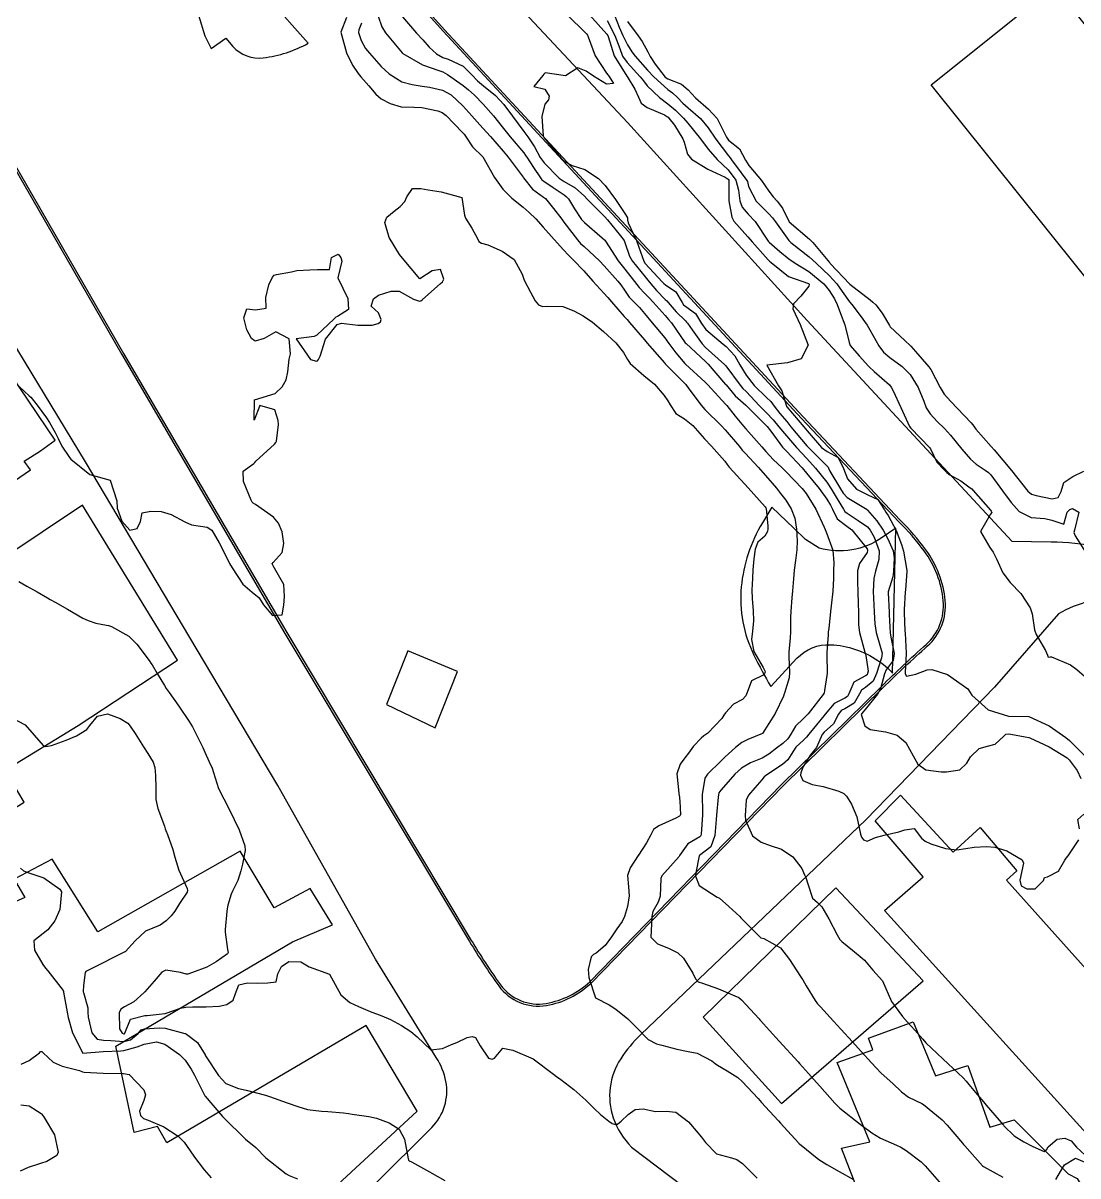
# Model space of a CAD drawing. Header units: metres. Extents: x 307586 to 320046, y 7427249 to 7434250.
# Drawn here: x 316941.9 to 317045, y 7432289 to 7432401.6 of the extents above; entities that cross this region are included whole.
import ezdxf

# ---------------------------------------------------------------- set-up
doc = ezdxf.new("R2010")
doc.units = ezdxf.units.M
doc.header["$MEASUREMENT"] = 0
for name, color, linetype in [('Area Verde e Lazer', 45, 'Continuous'), ('Curvas de Nivel 1m', 11, 'Continuous'), ('Curvas de Nivel 5m', 15, 'Continuous'), ('Edificações', 30, 'Continuous'), ('Vias Primárias', 230, 'Continuous'), ('Vias Secundárias', 230, 'Continuous')]:
    doc.layers.add(name, color=color, linetype=linetype)

msp = doc.modelspace()

# ---------------------------------------------------------------- linework, layer by layer
at = {"layer": 'Area Verde e Lazer'}
msp.add_lwpolyline([(316938.32, 7432392.66), (316951.75, 7432369.38), (316967.7, 7432342.11), (316985.73, 7432312.05, 0.021379), (316988.58, 7432307.72, 0.285832), (316993.03, 7432305.9, 0.148285), (316997.29, 7432308.02), (317016.04, 7432327.29), (317025.79, 7432336.86, -0.01182), (317030.16, 7432340.96, 0.237746), (317031.83, 7432345.21, 0.137255), (317029.96, 7432350.08, 0.038182), (317027.48, 7432352.94), (317017.99, 7432363.03), (316982.97, 7432400.83), (316965.43, 7432420.36), (316943.04, 7432444.55), (316935.41, 7432453.62, 0.19367)], format="xyb", dxfattribs=at)
msp.add_lwpolyline([(316938.32, 7432392.66), (316951.75, 7432369.38), (316967.7, 7432342.11), (316985.73, 7432312.05, 0.021379), (316988.58, 7432307.72, 0.285832), (316993.03, 7432305.9, 0.148285), (316997.29, 7432308.02), (317016.04, 7432327.29), (317025.79, 7432336.86, -0.01182), (317030.16, 7432340.96, 0.237746), (317031.83, 7432345.21, 0.137255), (317029.96, 7432350.08, 0.038182), (317027.48, 7432352.94), (317017.99, 7432363.03), (316982.97, 7432400.83), (316965.43, 7432420.36), (316943.04, 7432444.55), (316935.41, 7432453.62, 0.19367)], format="xyb", dxfattribs=at)
msp.add_lwpolyline([(317021.34, 7432317.19), (317008.38, 7432304.57), (317016.02, 7432296.11), (317029.85, 7432308.1)], close=True, dxfattribs=at)
msp.add_lwpolyline([(317021.34, 7432317.19), (317008.38, 7432304.57), (317016.02, 7432296.11), (317029.85, 7432308.1)], close=True, dxfattribs=at)
at = {"layer": 'Curvas de Nivel 1m', "flags": 128}
for points, elevation in [([(316973.55, 7432402.19), (316972.98, 7432400.74), (316973.55, 7432398.73), (316974.14, 7432397.53), (316974.67, 7432396.72), (316974.93, 7432396.4), (316975.71, 7432395.5), (316976.39, 7432394.7), (316976.91, 7432394.24), (316977.8, 7432393.78), (316978.89, 7432393.46), (316980.13, 7432393.42), (316980.89, 7432393.39), (316982.45, 7432393.06), (316982.89, 7432392.91), (316983.27, 7432392.62), (316984.87, 7432390.95), (316985.03, 7432390.77), (316985.15, 7432390.6), (316985.83, 7432389.56), (316986.84, 7432388.57), (316987.98, 7432386.56), (316988.8, 7432385.43), (316989.7, 7432384.54), (316990.78, 7432383.65), (316991.38, 7432383.12), (316992.02, 7432382.51), (316992.76, 7432381.7), (316993.82, 7432380.49), (316994.73, 7432379.5), (316995.23, 7432378.97), (316995.72, 7432378.47), (316996.71, 7432377.43), (316997.59, 7432376.44), (316998.68, 7432375.27), (316999.08, 7432374.83), (316999.43, 7432374.42), (317000.66, 7432372.99), (317000.94, 7432372.69), (317001.18, 7432372.4), (317002.63, 7432370.69), (317002.89, 7432370.38), (317004.6, 7432368.45), (317004.65, 7432368.4), (317004.68, 7432368.36), (317006.57, 7432366.43), (317006.67, 7432366.33), (317006.98, 7432365.92), (317008.18, 7432364.31), (317008.55, 7432363.89), (317010.16, 7432362.29), (317010.53, 7432361.91), (317011.92, 7432360.27), (317012.18, 7432359.94), (317012.5, 7432359.6), (317013.75, 7432358.25), (317014.47, 7432357.44), (317015.53, 7432356.22), (317015.94, 7432355.71), (317016.44, 7432355.03), (317016.97, 7432354.2), (317017.33, 7432353.3), (317017.5, 7432352.2), (317017.56, 7432351.04), (317017.53, 7432350.2), (317017.41, 7432349.16), (317017.28, 7432348.2), (317017.19, 7432347.36), (317017.09, 7432346.2), (317017.04, 7432345.49), (317016.95, 7432344.2), (317016.92, 7432343.59), (317016.92, 7432342.2), (317016.89, 7432341.59), (317016.75, 7432340.21), (317016.73, 7432339.73), (317016.8, 7432338.2), (317016.76, 7432337.68), (317016.32, 7432336.21), (317016.29, 7432336.13), (317016.21, 7432335.91), (317015.42, 7432334.22), (317014.17, 7432332.24), (317012.73, 7432331.68), (317012.16, 7432331.39), (317011.52, 7432330.9), (317010.86, 7432330.27), (317010.49, 7432329.93), (317010.14, 7432329.6), (317008.79, 7432328.3), (317008.54, 7432327.88), (317008.29, 7432326.31), (317008.32, 7432324.55), (317008.32, 7432324.31), (317008.17, 7432322.43), (317008.16, 7432322.31), (317008.13, 7432322.23), (317008.05, 7432322.17), (317006.88, 7432321.48), (317006.06, 7432320.33), (317006.05, 7432320.3), (317006.02, 7432320.26), (317004.33, 7432318.36), (317004.24, 7432318.11), (317004.16, 7432316.36), (317003.97, 7432315.79), (317003.45, 7432314.88), (317003.35, 7432314.37), (317003.31, 7432312.99), (317003.27, 7432312.37), (317003.92, 7432311.73), (317004.98, 7432311.28), (317005.91, 7432310.84), (317006.45, 7432310.32), (317007.36, 7432308.85), (317007.63, 7432308.31), (317007.88, 7432308.01), (317008.32, 7432307.86), (317009.87, 7432307.31), (317011.47, 7432306.65), (317011.86, 7432306.47), (317012.12, 7432306.26), (317013.83, 7432304.39), (317013.91, 7432304.31), (317013.97, 7432304.24), (317014.85, 7432303.25), (317015.81, 7432302.21), (317017.64, 7432300.19), (317017.78, 7432300.03), (317018.65, 7432299.05), (317019.46, 7432298.16), (317019.76, 7432297.83), (317021.25, 7432296.14), (317021.73, 7432295.68), (317023.71, 7432294.12), (317024.85, 7432293.25), (317025.7, 7432292.73), (317027.25, 7432292.07), (317027.69, 7432291.86), (317028.22, 7432291.52), (317029.67, 7432290.43), (317030.07, 7432290.04), (317031.64, 7432288.22)], 752), ([(316979, 7432402.25), (316980.39, 7432400.66), (316980.98, 7432400.01), (316981.62, 7432399.29), (316982.33, 7432398.63), (316982.96, 7432398.28), (316983.47, 7432398.1), (316984.95, 7432397.43), (316985.79, 7432396.59), (316986.34, 7432395.99), (316986.92, 7432395.51), (316988.1, 7432394.56), (316988.9, 7432393.69), (316989.76, 7432392.54), (316990.87, 7432391.03), (316991.25, 7432390.52), (316991.89, 7432389.55), (316992.46, 7432388.51), (316992.83, 7432387.97), (316994.3, 7432386.49), (316994.81, 7432386.15), (316995.88, 7432385.54), (316996.8, 7432384.74), (316997.06, 7432384.45), (316998.78, 7432382.72), (316999.03, 7432382.43), (317000.29, 7432380.87), (317000.65, 7432380.41), (317000.74, 7432380.22), (317001.18, 7432378.86), (317001.43, 7432378.4), (317002.7, 7432376.84), (317003.1, 7432376.38), (317003.83, 7432375.51), (317004.68, 7432374.65), (317004.82, 7432374.51), (317004.95, 7432374.36), (317005.74, 7432373.42), (317006.66, 7432372.55), (317006.76, 7432372.44), (317006.85, 7432372.33), (317007.29, 7432371.68), (317008.29, 7432370.31), (317008.62, 7432369.96), (317010.47, 7432368.29), (317010.6, 7432368.15), (317011.99, 7432366.27), (317012.26, 7432365.95), (317012.57, 7432365.64), (317013.89, 7432364.25), (317014.55, 7432363.57), (317015.2, 7432362.89), (317015.78, 7432362.22), (317016.52, 7432361.32), (317017.49, 7432360.2), (317018.49, 7432359.11), (317019.34, 7432358.18), (317020.46, 7432356.79), (317020.87, 7432356.16), (317021.45, 7432355.16), (317022.08, 7432354.15), (317022.22, 7432353.94), (317022.43, 7432353.76), (317023.5, 7432353.05), (317024.42, 7432352.43), (317024.57, 7432352.28), (317024.68, 7432352.12), (317025.07, 7432351.44), (317025.56, 7432350.1), (317025.52, 7432349.25), (317025.2, 7432348.11), (317025.06, 7432347.4), (317024.99, 7432346.11), (317025.04, 7432344.83), (317025.09, 7432344.11), (317025.16, 7432342.96), (317025.29, 7432342.11), (317025.7, 7432340.67), (317025.86, 7432340.1), (317025.81, 7432339.65), (317025.32, 7432338.1), (317024.98, 7432337.36), (317024.22, 7432336.74), (317023.85, 7432336.49), (317023.66, 7432336.13), (317023.12, 7432335.22), (317022.2, 7432334.68), (317021.84, 7432334.5), (317021.6, 7432334.15), (317021.12, 7432333.21), (317020.18, 7432332.4), (317020, 7432332.16), (317019.44, 7432330.88), (317018.86, 7432330.18), (317018.13, 7432329.03), (317017.92, 7432328.4), (317017.88, 7432328.19), (317018.12, 7432327.66), (317019.01, 7432327.28), (317020.11, 7432327.08), (317021.63, 7432326.61), (317022.1, 7432326.39), (317022.37, 7432326.14), (317022.85, 7432325.36), (317023.38, 7432324.13), (317023.75, 7432322.43), (317023.84, 7432322.12), (317024.05, 7432321.86), (317024.41, 7432321.75), (317025.21, 7432322.1), (317026.06, 7432322.33), (317027.49, 7432322.65), (317028.06, 7432322.84), (317028.99, 7432322.99), (317029.71, 7432322.05), (317030.05, 7432321.75), (317030.6, 7432321.48), (317032.04, 7432321.01), (317033.14, 7432320.91), (317034.04, 7432321.03), (317034.85, 7432321.17), (317036.04, 7432321.22), (317036.85, 7432321.16), (317038.04, 7432320.79), (317039.54, 7432319.93), (317039.67, 7432319.58), (317039.31, 7432317.93), (317039.44, 7432317.37), (317039.99, 7432317.08), (317040.8, 7432317.1), (317041.61, 7432317.9), (317041.72, 7432318.19), (317042.01, 7432318.25), (317043.08, 7432318.82), (317043.69, 7432319.88), (317043.82, 7432320.08), (317044.03, 7432320.3), (317045.07, 7432321.86)], 749), ([(316995.03, 7432402.49), (316996.98, 7432400.58), (316997.08, 7432400.45), (316997.15, 7432400.28), (316997.83, 7432398.44), (316998.94, 7432396.74), (316999.18, 7432396.43), (316999.61, 7432395.74), (316998.93, 7432395.67), (316997.68, 7432396.44), (316996.94, 7432396.93), (316996.15, 7432397.25), (316994.93, 7432396.48), (316992.94, 7432396.77), (316992.81, 7432396.63), (316992.72, 7432396.5), (316991.85, 7432395.44), (316992.92, 7432395.17), (316993.35, 7432394.5), (316993.26, 7432394.15), (316992.9, 7432393.71), (316992.61, 7432392.5), (316992.74, 7432390.62), (316992.81, 7432390.5), (316992.83, 7432390.47), (316992.86, 7432390.42), (316994.46, 7432388.48), (316994.84, 7432388.13), (316995.59, 7432387.71), (316996.83, 7432387.32), (316998.15, 7432386.44), (316998.81, 7432385.77), (316999.81, 7432384.42), (317000.78, 7432382.95), (317000.97, 7432382.6), (317000.97, 7432382.41), (317001.05, 7432382.12), (317001.85, 7432380.39), (317002.1, 7432379.75), (317002.59, 7432378.38), (317002.72, 7432378.17), (317004.37, 7432376.36), (317004.52, 7432376.19), (317004.69, 7432376.06), (317005.71, 7432375.38), (317006.32, 7432374.34), (317006.46, 7432374.12), (317006.67, 7432373.96), (317007.63, 7432373.28), (317008.22, 7432372.31), (317008.64, 7432371.71), (317010.33, 7432370.29), (317010.62, 7432370.06), (317011.46, 7432369.13), (317011.95, 7432368.27), (317012.59, 7432367.25), (317013.37, 7432366.25), (317014.56, 7432365.07), (317015, 7432364.68), (317015.31, 7432364.23), (317015.85, 7432363.52), (317016.54, 7432362.71), (317016.95, 7432362.21), (317018.51, 7432360.36), (317018.66, 7432360.19), (317020.48, 7432358.35), (317020.57, 7432358.26), (317020.62, 7432358.17), (317020.75, 7432357.89), (317021.8, 7432356.15), (317022.05, 7432355.74), (317022.44, 7432355.3), (317024.38, 7432354.12), (317024.43, 7432354.08), (317025.35, 7432353.03), (317025.95, 7432352.1), (317026.4, 7432351.27), (317026.92, 7432350.08), (317027.04, 7432349.42), (317026.98, 7432348.08), (317026.89, 7432347.55), (317026.44, 7432346.09), (317026.43, 7432345.99), (317026.55, 7432344.09), (317026.56, 7432343.84), (317026.65, 7432342.09), (317026.72, 7432341.65), (317027.03, 7432340.08), (317026.94, 7432339.4), (317026.25, 7432338.46), (317026.1, 7432338.09), (317025.71, 7432336.61), (317025.41, 7432336.1), (317024.2, 7432334.61), (317023.97, 7432334.35), (317023.82, 7432334.12), (317024.18, 7432333.01), (317024.7, 7432332.64), (317026.18, 7432332.42), (317027.31, 7432332.08), (317028.16, 7432331.37), (317028.9, 7432330.06), (317029.35, 7432329.27), (317030.13, 7432328.7), (317031.63, 7432328.52), (317032.13, 7432328.51), (317033.43, 7432328.71), (317034.14, 7432329.37), (317034.5, 7432329.99), (317035.34, 7432330.8), (317036.16, 7432331.03), (317036.89, 7432331.23), (317037.72, 7432331.95), (317037.95, 7432332.18), (317038.18, 7432332.23), (317038.43, 7432332.2), (317039.82, 7432331.93), (317040.17, 7432331.85), (317040.27, 7432331.82), (317042.16, 7432330.96), (317043.92, 7432329.88), (317044.14, 7432329.68), (317044.91, 7432328.64), (317045.26, 7432327.86)], 748), ([(316997.26, 7432402.45), (316998.98, 7432400.54), (316999.05, 7432400.43), (316999.09, 7432400.32), (316999.67, 7432398.42), (317000.93, 7432396.44), (317000.96, 7432396.41), (317001.7, 7432395.18), (317002.07, 7432394.39), (317002.32, 7432393.81), (317002.9, 7432393.4), (317004.59, 7432392.66), (317004.89, 7432392.48), (317004.96, 7432392.43), (317005.03, 7432392.36), (317005.57, 7432391.66), (317006.38, 7432390.34), (317006.52, 7432389.99), (317006.85, 7432388.83), (317007.25, 7432388.33), (317008.83, 7432387.38), (317010.53, 7432386.58), (317010.81, 7432386.39), (317010.87, 7432386.29), (317010.87, 7432384.36), (317010.87, 7432384.29), (317011.16, 7432382.67), (317011.36, 7432382.28), (317012.75, 7432380.75), (317013.17, 7432380.26), (317014.73, 7432378.51), (317014.86, 7432378.37), (317015.01, 7432378.24), (317016.7, 7432376.89), (317018.67, 7432376.21), (317018.69, 7432376.2), (317018.74, 7432376.15), (317018.69, 7432375.95), (317017.92, 7432374.96), (317017.19, 7432374.2), (317017.15, 7432373.72), (317017.84, 7432372.2), (317018.62, 7432370.19), (317017.96, 7432368.85), (317016.61, 7432368.45), (317014.6, 7432368.24), (317015.73, 7432366.22), (317016.07, 7432365.72), (317016.51, 7432364.21), (317016.53, 7432364.18), (317016.55, 7432364.15), (317018.2, 7432362.19), (317018.53, 7432361.8), (317019.93, 7432360.18), (317020.5, 7432359.78), (317021.56, 7432359.22), (317022.08, 7432358.15), (317022.47, 7432357.13), (317023.34, 7432356.13), (317024.45, 7432355.57), (317025.44, 7432355.1), (317026.1, 7432354.09), (317026.22, 7432353.88), (317026.43, 7432353.56), (317027.23, 7432352.08), (317027.76, 7432350.71), (317027.93, 7432350.07), (317028.26, 7432348.18), (317028.26, 7432348.07), (317028.13, 7432346.28), (317028.11, 7432346.07), (317028.02, 7432344.37), (317028.02, 7432344.07), (317028.09, 7432342.27), (317028.1, 7432342.07), (317028.22, 7432340.11), (317028.22, 7432340.07), (317028.11, 7432338.21), (317028.11, 7432338.07), (317028.24, 7432337.85), (317029.16, 7432338.06), (317030.25, 7432338.46), (317030.71, 7432338.5), (317032.24, 7432338.02), (317034.23, 7432336.62), (317034.47, 7432336.25), (317034.63, 7432335.99), (317036.2, 7432334.56), (317038.19, 7432333.95), (317040.19, 7432333.92), (317042.18, 7432333), (317043.8, 7432331.88), (317044.17, 7432331.56), (317045.87, 7432329.85)], 747), ([(316974.99, 7432401.64), (316974.74, 7432400.96), (316974.72, 7432400.72), (316974.98, 7432399.94), (316975.41, 7432399.16), (316975.77, 7432398.71), (316976.94, 7432397.4), (316977.69, 7432396.68), (316978.93, 7432395.9), (316979.95, 7432395.63), (316980.92, 7432395.48), (316981.64, 7432395.36), (316982.92, 7432395.09), (316983.75, 7432394.61), (316984.9, 7432393.55), (316985.78, 7432392.59), (316986.3, 7432392), (316986.87, 7432391.37), (316987.59, 7432390.56), (316988.85, 7432389.11), (316989.32, 7432388.55), (316990.81, 7432386.57), (316990.84, 7432386.53), (316991.7, 7432385.41), (316992.79, 7432384.63), (316992.96, 7432384.5), (316993.75, 7432383.53), (316994.56, 7432382.48), (316994.77, 7432382.2), (316996.11, 7432380.46), (316996.4, 7432380.12), (316996.74, 7432379.8), (316998.24, 7432378.43), (316998.72, 7432377.94), (317000.05, 7432376.42), (317000.35, 7432376.07), (317000.68, 7432375.56), (317001.14, 7432374.87), (317001.59, 7432374.4), (317002.15, 7432373.87), (317002.66, 7432373.26), (317003.4, 7432372.37), (317004.63, 7432370.89), (317005.02, 7432370.35), (317005.69, 7432369.42), (317006.6, 7432368.38), (317006.65, 7432368.33), (317008.58, 7432366.56), (317008.82, 7432366.31), (317010.55, 7432364.43), (317010.62, 7432364.36), (317010.68, 7432364.29), (317011.5, 7432363.24), (317012.3, 7432362.26), (317012.53, 7432362.01), (317014.12, 7432360.24), (317014.5, 7432359.81), (317015.26, 7432358.99), (317016.06, 7432358.22), (317016.48, 7432357.82), (317018.04, 7432356.19), (317018.45, 7432355.69), (317019.37, 7432354.18), (317020.2, 7432352.39), (317020.28, 7432352.17), (317020.41, 7432351.85), (317021.04, 7432350.16), (317021.14, 7432348.93), (317021.12, 7432348.16), (317021.12, 7432347.39), (317021.05, 7432346.16), (317020.89, 7432344.73), (317020.82, 7432344.16), (317020.65, 7432342.52), (317020.6, 7432342.17), (317020.57, 7432341.88), (317020.47, 7432340.16), (317020.47, 7432339.95), (317020.49, 7432338.16), (317020.47, 7432337.93), (317020.22, 7432336.44), (317020.18, 7432336.2), (317020.17, 7432336.16), (317020.1, 7432336.05), (317018.63, 7432334.18), (317018.19, 7432333.73), (317017.41, 7432332.96), (317016.95, 7432332.2), (317016.64, 7432331.73), (317016.16, 7432331.28), (317015.55, 7432330.82), (317014.78, 7432330.23), (317014.14, 7432329.86), (317012.99, 7432329.39), (317012.13, 7432328.87), (317011.8, 7432328.59), (317011.48, 7432328.27), (317010.83, 7432327.55), (317010.1, 7432326.72), (317009.92, 7432326.46), (317009.87, 7432326.28), (317009.85, 7432326.05), (317009.68, 7432324.29), (317009.65, 7432323.86), (317009.51, 7432322.29), (317009.14, 7432321.19), (317008.02, 7432320.35), (317008, 7432320.33), (317007.99, 7432320.31), (317007.66, 7432318.66), (317007.64, 7432318.31), (317007.99, 7432317.41), (317009.75, 7432316.28), (317009.91, 7432316.22), (317009.97, 7432316.18), (317010.87, 7432315.36), (317011.95, 7432314.37), (317012.06, 7432314.26), (317013.93, 7432312.36), (317014.01, 7432312.31), (317014.29, 7432312.23), (317015.92, 7432311.32), (317016.82, 7432310.2), (317017.89, 7432308.52), (317018.02, 7432308.32), (317018.11, 7432308.19), (317018.45, 7432307.61), (317019.32, 7432306.17), (317019.55, 7432305.87), (317019.85, 7432305.55), (317021.12, 7432304.15), (317021.83, 7432303.37), (317022.96, 7432302.13), (317023.8, 7432301.2), (317024.82, 7432300.1), (317025.28, 7432299.6), (317025.77, 7432299.1), (317026.9, 7432298.08), (317027.75, 7432297.26), (317028.42, 7432296.73), (317029.74, 7432296.12), (317029.89, 7432296.04), (317031.72, 7432294.53), (317032.21, 7432294.01), (317033.7, 7432292.26), (317033.81, 7432292.12), (317033.92, 7432292), (317035.66, 7432290.05), (317035.77, 7432289.97), (317037.65, 7432288.93)], 751), ([(316999, 7432401.87), (316999.76, 7432400.42), (317000.23, 7432399.15), (317000.51, 7432398.41), (317000.95, 7432397.77), (317002.22, 7432396.39), (317002.54, 7432395.99), (317002.92, 7432395.49), (317004.11, 7432394.37), (317004.91, 7432393.75), (317005.67, 7432393.12), (317006.46, 7432392.34), (317006.89, 7432391.85), (317008.13, 7432390.32), (317008.85, 7432389.33), (317009.75, 7432388.3), (317010.83, 7432387.31), (317011.57, 7432386.28), (317011.83, 7432385.3), (317011.96, 7432384.27), (317012.17, 7432383.66), (317012.78, 7432382.96), (317013.46, 7432382.25), (317014.74, 7432380.34), (317014.83, 7432380.24), (317015.85, 7432379.34), (317016.73, 7432378.62), (317017.37, 7432378.2), (317018.71, 7432377.36), (317020.15, 7432376.18), (317020.69, 7432375.53), (317021.21, 7432374.7), (317021.47, 7432374.16), (317021.78, 7432373.27), (317022.2, 7432372.15), (317022.63, 7432370.43), (317022.75, 7432370.14), (317023.61, 7432369.13), (317024.54, 7432368.12), (317024.6, 7432368.06), (317025.09, 7432367.62), (317026.58, 7432366.29), (317026.75, 7432366.09), (317026.93, 7432365.73), (317027.68, 7432364.08), (317028.53, 7432362.24), (317028.65, 7432362.07), (317030.5, 7432360.15), (317030.57, 7432360.05), (317031.21, 7432358.76), (317031.87, 7432358.03), (317032.19, 7432357.74), (317032.48, 7432357.53), (317033.55, 7432356.93), (317034.47, 7432356.25), (317034.61, 7432356.14), (317034.75, 7432356), (317036.43, 7432354.07), (317036.5, 7432353.97), (317036.56, 7432353.84), (317036.43, 7432353.66), (317035.46, 7432351.98), (317036.39, 7432350.41), (317036.71, 7432349.97), (317037.03, 7432349.31), (317037.65, 7432347.96), (317038.35, 7432347), (317039.39, 7432345.94), (317040.32, 7432344.53), (317040.51, 7432343.93), (317040.74, 7432342.37), (317040.9, 7432341.92), (317041.83, 7432340.35), (317042.02, 7432339.9), (317042.08, 7432339.72), (317042.26, 7432339.75), (317042.41, 7432339.75), (317044.25, 7432338.97), (317044.88, 7432338.5), (317045.62, 7432337.86)], 746), ([(317001, 7432401.78), (317002.02, 7432400.39), (317002.43, 7432399.84), (317002.97, 7432398.83), (317003.2, 7432398.38), (317003.7, 7432397.62), (317004.67, 7432396.36), (317004.93, 7432396.18), (317006.26, 7432395.68), (317006.92, 7432395.13), (317007.63, 7432394.32), (317008.9, 7432393.23), (317009.75, 7432392.3), (317010.67, 7432390.49), (317010.77, 7432390.29), (317010.86, 7432390.2), (317011.92, 7432389.34), (317012.51, 7432388.26), (317012.84, 7432387.74), (317014.06, 7432386.25), (317014.8, 7432385.21), (317015.21, 7432384.65), (317015.6, 7432384.23), (317016.13, 7432383.57), (317016.77, 7432382.21), (317018.75, 7432380.53), (317019.1, 7432380.19), (317020.72, 7432378.25), (317020.76, 7432378.21), (317020.79, 7432378.17), (317022.69, 7432376.14), (317024.68, 7432374.6), (317024.95, 7432374.39), (317025.24, 7432374.11), (317025.85, 7432373.29), (317026.57, 7432372.09), (317026.65, 7432371.98), (317028.08, 7432370.63), (317028.62, 7432370.12), (317028.67, 7432370.07), (317029.13, 7432369.55), (317030.43, 7432368.05), (317030.6, 7432367.8), (317031.54, 7432366.04), (317031.93, 7432365.4), (317032.56, 7432364.67), (317033.21, 7432364.01), (317034.54, 7432362.59), (317034.8, 7432362.26), (317035.02, 7432361.99), (317036.51, 7432360.29), (317036.8, 7432359.97), (317038.48, 7432357.95), (317040.1, 7432355.93), (317040.46, 7432355.63), (317040.89, 7432355.49), (317042.45, 7432355.16), (317043.04, 7432355.31), (317043.33, 7432355.89), (317043.6, 7432356.76), (317044.48, 7432357.34), (317045.55, 7432357.86)], 744), ([(316941.57, 7432366.13), (316942.55, 7432365.23), (316942.69, 7432365.1), (316943.32, 7432364.31), (316944.23, 7432363.08), (316944.52, 7432362.63), (316945.08, 7432361.64), (316945.36, 7432361.07), (316945.73, 7432360.3), (316946.48, 7432359.2), (316946.61, 7432359.05), (316948.46, 7432357.54), (316950.45, 7432357), (316951.1, 7432354.99), (316951.15, 7432354.26), (316951.6, 7432352.99), (316952.39, 7432352.11), (316953.09, 7432352.28), (316953.42, 7432352.97), (316953.57, 7432353.82), (316954.42, 7432353.97), (316955.45, 7432353.92), (316956.41, 7432353.64), (316957.74, 7432352.92), (316958.4, 7432352.65), (316959.94, 7432352.42), (316960.4, 7432352.1), (316961.1, 7432350.87), (316961.87, 7432349.36), (316962.12, 7432348.86), (316962.36, 7432348.44), (316963.42, 7432346.85), (316964.33, 7432346.07), (316965.01, 7432345.52), (316965.43, 7432344.82), (316966.3, 7432343.79), (316967.25, 7432343.85), (316967.43, 7432344.8), (316967.49, 7432345.63), (316967.41, 7432346.8), (316966.36, 7432348.64), (316966.29, 7432348.81), (316966.36, 7432348.96), (316967.26, 7432349.92), (316967.41, 7432350.8), (316967.25, 7432351.94), (316966.89, 7432352.81), (316966.41, 7432353.38), (316964.65, 7432354.62), (316964.43, 7432354.75), (316964.34, 7432354.84), (316964.23, 7432355.05), (316963.47, 7432356.85), (316963.43, 7432357.89), (316964.48, 7432358.62), (316964.59, 7432358.73), (316964.67, 7432358.84), (316966.5, 7432360.51), (316966.65, 7432360.67), (316966.7, 7432360.81), (316966.88, 7432362.44), (316966.87, 7432362.81), (316966.54, 7432363.87), (316965.07, 7432364.3), (316964.52, 7432362.84), (316964.55, 7432364.84), (316966.56, 7432365.47), (316967.26, 7432366.11), (316967.65, 7432366.8), (316967.8, 7432367.58), (316967.95, 7432368.8), (316968.07, 7432369.33), (316967.95, 7432370.8), (316966.63, 7432371.48), (316965.51, 7432370.83), (316964.62, 7432370.57), (316964.27, 7432370.84), (316963.79, 7432371.69), (316963.52, 7432372.85), (316963.79, 7432373.72), (316964.65, 7432373.63), (316965.68, 7432373.8), (316965.67, 7432374.83), (316965.94, 7432376.07), (316966.3, 7432376.82), (316966.48, 7432377.03), (316966.7, 7432377.07), (316968.15, 7432377.34), (316968.7, 7432377.46), (316969.95, 7432377.53), (316970.7, 7432377.56), (316971.89, 7432377.57), (316972.06, 7432378.75), (316972.73, 7432379.05), (316972.98, 7432378.74), (316973.07, 7432378.38), (316972.69, 7432376.74), (316973.66, 7432374.73), (316973.73, 7432373.66), (316972.65, 7432372.97), (316972.49, 7432372.9), (316972.33, 7432372.74), (316970.63, 7432371.16), (316970.37, 7432371.03), (316968.62, 7432370.79), (316970.01, 7432368.78), (316970.6, 7432368.61), (316970.72, 7432368.65), (316970.8, 7432368.77), (316970.96, 7432369.12), (316971.5, 7432370.76), (316972.64, 7432372.21), (316973.05, 7432372.32), (316974.64, 7432372.13), (316976.06, 7432372.12), (316976.64, 7432372.3), (316976.86, 7432372.46), (316976.94, 7432372.69), (316976.65, 7432373.34), (316975.96, 7432374), (316976.17, 7432374.7), (316976.68, 7432375.06), (316977.9, 7432375.46), (316978.68, 7432375.44), (316980.08, 7432374.66), (316980.67, 7432374.49), (316980.81, 7432374.51), (316980.96, 7432374.65), (316982.69, 7432376.18), (316982.93, 7432376.38), (316983.05, 7432376.62), (316982.71, 7432377.57), (316981.9, 7432377.44), (316980.69, 7432376.65), (316979.01, 7432378.67), (316978.73, 7432379.02), (316977.69, 7432380.68), (316977.27, 7432382.17), (316977.47, 7432382.68), (316978.18, 7432383.27), (316978.78, 7432383.73), (316979.25, 7432384.2), (316979.42, 7432384.66), (316979.97, 7432385.49), (316980.8, 7432385.49), (316981.5, 7432385.34), (316982.8, 7432385.14), (316984.79, 7432384.6), (316985.06, 7432382.89), (316985.17, 7432382.59), (316985.78, 7432381.61), (316986.34, 7432380.58), (316986.47, 7432380.31), (316986.74, 7432380.13), (316987.33, 7432379.97), (316988.73, 7432379.37), (316989.93, 7432378.54), (316990.7, 7432377.11), (316990.9, 7432376.53), (316991.51, 7432375.35), (316991.98, 7432374.51), (316992.28, 7432374.11), (316992.67, 7432373.97), (316993.18, 7432373.98), (316994.67, 7432373.96), (316995.73, 7432373.53), (316996.66, 7432373.05), (316997.56, 7432372.44), (316998.64, 7432371.5), (316999.86, 7432370.42), (317000.61, 7432369.47), (317000.98, 7432368.78), (317001.25, 7432368.4), (317002.59, 7432367.23), (317003.63, 7432366.37), (317004.56, 7432365.28), (317004.93, 7432364.73), (317005.15, 7432364.35), (317005.71, 7432363.51), (317006.54, 7432362.99), (317007.37, 7432362.32), (317008.51, 7432361.04), (317009.2, 7432360.3), (317010.49, 7432358.84), (317010.73, 7432358.53), (317010.93, 7432358.28), (317012.46, 7432356.6), (317012.76, 7432356.26), (317014.43, 7432354.4), (317014.51, 7432354.31), (317014.53, 7432354.24), (317014.68, 7432352.5), (317014.69, 7432352.24), (317014.66, 7432351.99), (317014.4, 7432351.52), (317013.7, 7432350.94), (317013.44, 7432350.25), (317013.31, 7432349.31), (317013.22, 7432348.25), (317013.18, 7432347.43), (317013.13, 7432346.25), (317013.15, 7432345.43), (317013.25, 7432344.25), (317013.28, 7432343.27), (317013.18, 7432342.25), (317013.11, 7432341.43), (317013.31, 7432340.25), (317014.25, 7432338.71), (317014.4, 7432338.39), (317014.42, 7432338.24), (317014.38, 7432338.1), (317014.24, 7432337.94), (317013.09, 7432337.4), (317012.67, 7432336.26), (317012.55, 7432335.92), (317012.21, 7432335.57), (317011.35, 7432335.12), (317010.56, 7432334.28), (317010.41, 7432334.05), (317010.19, 7432333.73), (317008.84, 7432332.3), (317008.45, 7432332.02), (317008.17, 7432331.79), (317007.44, 7432331.03), (317006.93, 7432330.32), (317006.58, 7432329.89), (317006.13, 7432329.27), (317005.82, 7432328.33), (317006, 7432326.42), (317006.01, 7432326.33), (317006.02, 7432326.26), (317006.09, 7432325.64), (317006.16, 7432324.33), (317006.14, 7432324.26), (317006.07, 7432324.19), (317005.72, 7432323.99), (317004.06, 7432323.25), (317003.53, 7432322.89), (317003.27, 7432322.37), (317002.84, 7432321.57), (317002.06, 7432320.38), (317002.04, 7432320.36), (317002.02, 7432320.33), (317001.26, 7432319.14), (317001, 7432318.39), (317001.09, 7432317.29), (317001.16, 7432316.39), (317000.98, 7432315.37), (317000.7, 7432314.39), (317000.45, 7432313.9), (316999.94, 7432313.18), (316999.42, 7432312.41), (316998.79, 7432311.55), (316997.91, 7432310.8), (316997.67, 7432310.67), (316997.43, 7432310.43), (316997.13, 7432309.2), (316997.2, 7432308.44), (316997.85, 7432306.43), (316999.2, 7432305.77), (316999.84, 7432305.34), (317001.01, 7432304.39), (317001.82, 7432303.57), (317002.99, 7432302.37), (317003.81, 7432301.95), (317004.33, 7432301.82), (317005.8, 7432301.43), (317006.92, 7432301.19), (317007.79, 7432301.04), (317009.22, 7432300.29), (317009.54, 7432300.04), (317009.78, 7432299.87), (317010.72, 7432299.32), (317011.77, 7432298.65), (317012.2, 7432298.26), (317013.74, 7432296.62), (317014.09, 7432296.23), (317014.87, 7432295.37), (317015.72, 7432294.44), (317015.93, 7432294.21), (317017.69, 7432292.27), (317017.73, 7432292.23), (317017.77, 7432292.19), (317019.67, 7432290.67), (317020.45, 7432290.15), (317021.66, 7432289.47), (317023.06, 7432288.71)], 753), ([(316941.54, 7432347.11), (316942.33, 7432346.66), (316943.32, 7432346.09), (316944.32, 7432345.51), (316944.59, 7432345.35), (316945.09, 7432345.07), (316946.3, 7432344.39), (316947.79, 7432343.53), (316948.29, 7432343.29), (316949.07, 7432343.02), (316950.1, 7432342.82), (316950.28, 7432342.79), (316950.57, 7432342.71), (316952.27, 7432341.75), (316953.05, 7432340.97), (316954.25, 7432339.4), (316954.43, 7432339.14), (316954.56, 7432338.96), (316955.05, 7432338.13), (316955.77, 7432336.94), (316955.94, 7432336.66), (316956.21, 7432336.26), (316957.15, 7432334.92), (316958.17, 7432333.42), (316958.49, 7432332.91), (316959.06, 7432331.81), (316959.49, 7432330.89), (316959.69, 7432330.44), (316960.13, 7432329.48), (316960.41, 7432328.88), (316960.55, 7432328.44), (316961.04, 7432326.87), (316962.07, 7432324.86), (316963.07, 7432322.85), (316963.6, 7432321.27), (316963.63, 7432320.84), (316963.37, 7432319.49), (316963.21, 7432318.85), (316962.93, 7432317.91), (316962.41, 7432316.86), (316962.27, 7432316.56), (316961.96, 7432315.48), (316961.86, 7432314.95), (316961.85, 7432314.86), (316961.68, 7432313.11), (316961.68, 7432312.86), (316961.91, 7432311.16), (316961.97, 7432310.86), (316961.96, 7432310.8), (316961.9, 7432310.74), (316960.82, 7432309.95), (316959.89, 7432309.44), (316958.48, 7432308.9), (316958.04, 7432308.75), (316957.88, 7432308.75), (316957.31, 7432308.92), (316955.88, 7432309.13), (316955.51, 7432308.94), (316954.76, 7432308.06), (316953.85, 7432307.02), (316953.82, 7432306.99), (316953.78, 7432306.96), (316952.77, 7432306.05), (316951.84, 7432305.55), (316951.5, 7432305.32), (316951.33, 7432304.99), (316951.37, 7432303.42), (316951.61, 7432302.98), (316951.8, 7432302.93), (316951.85, 7432302.94), (316951.88, 7432302.98), (316952.44, 7432304.36), (316953.83, 7432304.72), (316954.06, 7432304.72), (316955.83, 7432304.91), (316955.93, 7432304.93), (316957.33, 7432305.43), (316957.84, 7432305.54), (316958.51, 7432305.57), (316959.84, 7432305.55), (316961.09, 7432305.62), (316961.84, 7432305.78), (316962.48, 7432306.22), (316962.68, 7432306.85), (316963.01, 7432307.7), (316963.87, 7432307.92), (316964.81, 7432307.88), (316965.87, 7432307.92), (316966.68, 7432307.99), (316966.83, 7432308.8), (316967.19, 7432309.5), (316967.89, 7432309.99), (316969.08, 7432309.95), (316969.89, 7432309.46), (316971.88, 7432308.74), (316972.99, 7432306.73), (316973.85, 7432306), (316974.72, 7432305.58), (316975.84, 7432305.12), (316976.98, 7432304.68), (316977.83, 7432304.33), (316978.9, 7432303.73), (316979.82, 7432303.16), (316980.44, 7432302.63), (316981.79, 7432301.35), (316982.9, 7432301.51), (316983.8, 7432301.9), (316984.31, 7432302.08), (316985.31, 7432302.58), (316985.81, 7432302.66), (316986.13, 7432302.57), (316986.6, 7432301.76), (316987.42, 7432300.55), (316987.78, 7432300.46), (316988.01, 7432300.55), (316988.81, 7432301.52), (316989.79, 7432301.33), (316991.78, 7432300.5), (316993.77, 7432298.99), (316994.06, 7432298.77), (316994.47, 7432298.47), (316995.75, 7432297.49), (316996.91, 7432296.44), (316997.72, 7432295.62), (316998.36, 7432295.06), (316999.15, 7432294.41), (316999.48, 7432294.18), (316999.71, 7432294.09), (317000, 7432294.1), (317000.37, 7432294.39), (317001.05, 7432295.05), (317001.72, 7432295.54), (317002.5, 7432295.59), (317003.72, 7432295.35), (317004.77, 7432295.39), (317005.72, 7432295.28), (317006.94, 7432294.32), (317007.7, 7432293.45), (317008.22, 7432292.82), (317008.6, 7432292.3), (317009.68, 7432291.22), (317011.13, 7432290.81), (317011.67, 7432290.67), (317012.23, 7432290.25), (317013.65, 7432288.84)], 754), ([(317045.12, 7432322.93), (317044.98, 7432323.87), (317045.56, 7432324.38)], 749), ([(316941.69, 7432319.1), (316942, 7432318.85), (316942.4, 7432318.69), (316943.99, 7432318.15), (316945.55, 7432317.06), (316945.7, 7432316.78), (316945.55, 7432315.06), (316945.04, 7432313.95), (316944.35, 7432313.07), (316943.92, 7432312.72), (316943, 7432312), (316943.06, 7432311.09), (316943.89, 7432309.7), (316944.15, 7432309.34), (316944.35, 7432309.07), (316945.85, 7432307.15), (316945.89, 7432307.05), (316945.9, 7432307), (316946.26, 7432305.05), (316946.35, 7432304.52), (316946.78, 7432303.04), (316947.78, 7432301.03), (316949.78, 7432301.2), (316951.51, 7432301.26), (316951.79, 7432301.29), (316953.1, 7432301.66), (316953.79, 7432301.93), (316954.99, 7432302.14), (316955.79, 7432301.93), (316957.24, 7432300.92), (316957.78, 7432300.35), (316958.36, 7432299.49), (316958.7, 7432298.9), (316959.68, 7432296.93), (316959.71, 7432296.88), (316959.71, 7432296.86), (316959.73, 7432296.84), (316961.43, 7432294.86), (316961.71, 7432294.56), (316963.47, 7432292.84), (316963.68, 7432292.65), (316964.69, 7432291.84), (316965.66, 7432290.81), (316967.65, 7432289.26), (316967.95, 7432289.09), (316968.75, 7432288.77)], 756), ([(316941.77, 7432299.95), (316942.55, 7432300.32), (316943.55, 7432301.08), (316943.66, 7432301.2), (316943.78, 7432301.21), (316943.85, 7432301.15), (316943.9, 7432301.08), (316944.88, 7432300.17), (316945.77, 7432299.78), (316947.47, 7432299.33), (316947.76, 7432299.23), (316947.93, 7432299.19), (316949.76, 7432299.1), (316951.69, 7432299.06), (316951.76, 7432299.05), (316952.31, 7432298.97), (316953.74, 7432297.46), (316953.9, 7432296.96), (316953.73, 7432296.41), (316953.31, 7432295.37), (316953.41, 7432294.96), (316953.71, 7432294.67), (316954.18, 7432294.48), (316955.7, 7432293.84), (316957.11, 7432292.92), (316957.68, 7432292.35), (316958.28, 7432291.51), (316958.7, 7432290.89), (316959.1, 7432290.33), (316959.65, 7432289.63), (316960.31, 7432288.87)], 757), ([(316941.72, 7432295.98), (316942.54, 7432295.91), (316943.71, 7432295.14), (316943.75, 7432295.1), (316943.78, 7432295.07), (316944.01, 7432294.77), (316945.01, 7432293.06), (316945.36, 7432291.36), (316945.23, 7432291.05), (316944.26, 7432290.46), (316943.65, 7432290.25), (316942.44, 7432289.87), (316941.65, 7432289.51)], 758), ([(317042.83, 7432288.71), (317043.51, 7432289.88), (317043.57, 7432289.98), (317043.67, 7432290.14), (317044.74, 7432290.8), (317045.67, 7432290.38)], 751)]:
    msp.add_lwpolyline(points, dxfattribs=dict(at, elevation=elevation))
at = {"layer": 'Curvas de Nivel 5m', "flags": 128}
for points, elevation in [([(316976.63, 7432402.32), (316976.99, 7432401.27), (316977.36, 7432400.69), (316978.96, 7432398.73), (316979.04, 7432398.67), (316980.95, 7432397.56), (316982.57, 7432397), (316982.94, 7432396.86), (316983.41, 7432396.62), (316984.92, 7432395.54), (316985.44, 7432395.11), (316986.04, 7432394.58), (316986.9, 7432393.73), (316987.9, 7432392.56), (316988.87, 7432391.35), (316989.52, 7432390.54), (316990.85, 7432388.96), (316991.03, 7432388.71), (316991.15, 7432388.53), (316991.81, 7432387.53), (316992.48, 7432386.51), (316992.63, 7432386.32), (316992.81, 7432386.18), (316993.72, 7432385.57), (316994.8, 7432384.85), (316995.01, 7432384.7), (316995.22, 7432384.47), (316995.81, 7432383.5), (316996.5, 7432382.45), (316996.77, 7432382.15), (316998.51, 7432380.67), (316998.74, 7432380.47), (316998.78, 7432380.43), (316998.83, 7432380.34), (317000.06, 7432378.42), (317000.71, 7432377.59), (317001.66, 7432376.4), (317002.12, 7432375.82), (317002.68, 7432375.24), (317003.1, 7432374.8), (317003.48, 7432374.37), (317004.66, 7432373.07), (317005, 7432372.7), (317005.29, 7432372.35), (317006.62, 7432370.42), (317006.7, 7432370.33), (317008.61, 7432368.57), (317008.86, 7432368.31), (317010.57, 7432366.34), (317010.61, 7432366.29), (317011.51, 7432365.22), (317012.55, 7432364.32), (317012.62, 7432364.26), (317014.53, 7432362.33), (317014.58, 7432362.28), (317014.62, 7432362.24), (317014.97, 7432361.79), (317016.13, 7432360.22), (317016.31, 7432360.02), (317016.5, 7432359.82), (317018.04, 7432358.19), (317018.48, 7432357.69), (317019.7, 7432356.18), (317020.44, 7432355.15), (317020.82, 7432354.55), (317021, 7432354.16), (317021.48, 7432353.22), (317022.42, 7432352.5), (317022.9, 7432352.14), (317024.39, 7432350.3), (317024.44, 7432350.12), (317024.38, 7432349.92), (317023.64, 7432348.86), (317023.46, 7432348.13), (317023.46, 7432347.02), (317023.48, 7432346.13), (317023.52, 7432344.93), (317023.54, 7432344.13), (317023.56, 7432342.86), (317023.65, 7432342.13), (317024.18, 7432340.21), (317024.21, 7432340.12), (317024.26, 7432339.87), (317024.48, 7432338.35), (317024.44, 7432338.12), (317024.38, 7432337.98), (317024.24, 7432337.89), (317023.09, 7432337.27), (317022.62, 7432336.14), (317022.48, 7432335.86), (317022.21, 7432335.71), (317021.17, 7432335.18), (317020.29, 7432334.16), (317020.25, 7432334.1), (317020.19, 7432334.03), (317018.69, 7432332.18), (317018.46, 7432331.89), (317018.16, 7432331.6), (317017.44, 7432330.91), (317016.96, 7432330.2), (317016.65, 7432329.69), (317016.13, 7432329.23), (317014.59, 7432328.23), (317014.34, 7432328.02), (317014.12, 7432327.72), (317013.41, 7432326.94), (317012.81, 7432326.25), (317012.59, 7432325.75), (317012.48, 7432324.26), (317012.52, 7432323.8), (317013.21, 7432322.25), (317014.04, 7432321.65), (317014.93, 7432321.33), (317016.03, 7432320.97), (317017.14, 7432320.2), (317018.01, 7432319.08), (317018.29, 7432318.47), (317018.42, 7432318.18), (317018.6, 7432317.57), (317019.04, 7432316.17), (317019.55, 7432315.75), (317019.96, 7432315.32), (317020.65, 7432314.15), (317021.47, 7432312.61), (317021.74, 7432312.14), (317021.93, 7432311.93), (317022.95, 7432311.09), (317023.91, 7432310.33), (317024.13, 7432310.12), (317024.94, 7432309.15), (317025.88, 7432308.09), (317026.76, 7432306.08), (317027.84, 7432304.61), (317028.35, 7432304.06), (317029.05, 7432303.28), (317029.82, 7432302.39), (317030.14, 7432302.04), (317031.79, 7432300.49), (317032.31, 7432300.01), (317033.77, 7432298.62), (317034.06, 7432298.29), (317034.31, 7432297.99), (317034.97, 7432297.19), (317035.75, 7432296.29), (317036.02, 7432295.97), (317037.71, 7432294.01), (317037.76, 7432293.95), (317038.75, 7432292.98), (317039.7, 7432292.39), (317040.57, 7432291.91), (317041.69, 7432291.45), (317041.93, 7432291.66), (317042.08, 7432291.9), (317042.95, 7432292.64), (317043.7, 7432292.74), (317044.32, 7432292.49), (317044.85, 7432291.86), (317045.68, 7432291.07)], 750), ([(316999.7, 7432402.42), (317000.17, 7432401.24), (317000.53, 7432400.41), (317000.97, 7432399.51), (317001.4, 7432398.84), (317001.75, 7432398.4), (317002.94, 7432397.05), (317003.57, 7432396.37), (317004.92, 7432395.14), (317005.37, 7432394.81), (317005.87, 7432394.35), (317006.39, 7432393.82), (317006.9, 7432393.37), (317008.1, 7432392.32), (317008.88, 7432391.39), (317009.61, 7432390.3), (317010.85, 7432388.66), (317011.02, 7432388.46), (317011.14, 7432388.29), (317012.08, 7432387.02), (317012.64, 7432386.26), (317012.7, 7432386.15), (317012.81, 7432385.67), (317013.56, 7432384.25), (317014.78, 7432383), (317015.16, 7432382.62), (317015.44, 7432382.23), (317016.75, 7432380.39), (317016.93, 7432380.21), (317018.73, 7432378.79), (317019.41, 7432378.18), (317020.7, 7432376.96), (317021.44, 7432376.16), (317021.96, 7432375.43), (317022.68, 7432374.41), (317022.89, 7432374.14), (317023.71, 7432373.08), (317024.38, 7432372.12), (317024.65, 7432371.68), (317025.53, 7432370.11), (317026, 7432369.48), (317026.61, 7432368.96), (317027.82, 7432368.08), (317028.59, 7432367.32), (317029.38, 7432366.06), (317029.92, 7432364.7), (317030.16, 7432364.05), (317030.55, 7432363.47), (317031.24, 7432362.74), (317031.96, 7432362.03), (317032.52, 7432361.4), (317033.65, 7432360.01), (317034.49, 7432359.04), (317035.05, 7432358.55), (317035.92, 7432357.98), (317036.25, 7432357.75), (317036.48, 7432357.51), (317037.6, 7432355.96), (317038.45, 7432354.8), (317039.25, 7432353.94), (317040.43, 7432353.36), (317041.76, 7432353.24), (317042.42, 7432353.1), (317043.6, 7432352.71), (317043.94, 7432353.88), (317044.18, 7432354.14), (317044.44, 7432354.24), (317045.06, 7432353.87), (317044.64, 7432352.1), (317044.58, 7432351.88), (317044.71, 7432351.57), (317045.77, 7432349.86)], 745), ([(316940.18, 7432334.13), (316942.16, 7432333.1), (316943.92, 7432331.08), (316944.14, 7432330.98), (316944.73, 7432331.07), (316946.15, 7432331.61), (316947.17, 7432332.03), (316948.16, 7432332.65), (316948.48, 7432333.03), (316949.23, 7432333.96), (316950.18, 7432334.17), (316951.44, 7432333.72), (316952.17, 7432333.25), (316952.41, 7432332.98), (316952.89, 7432332.24), (316953.7, 7432330.96), (316954.14, 7432330.31), (316954.65, 7432329.47), (316954.83, 7432328.95), (316954.89, 7432328.17), (316954.9, 7432326.95), (316954.93, 7432325.8), (316955.11, 7432324.94), (316955.76, 7432323.22), (316955.84, 7432322.93), (316955.88, 7432322.77), (316956.04, 7432322.4), (316956.56, 7432320.92), (316956.77, 7432320.17), (316957.17, 7432318.92), (316957.98, 7432317.11), (316958, 7432316.91), (316957.97, 7432316.75), (316957.22, 7432315.66), (316956.76, 7432314.92), (316956.42, 7432314.45), (316955.94, 7432313.96), (316955.35, 7432313.53), (316953.92, 7432312.96), (316952.89, 7432312), (316951.95, 7432310.98), (316951.93, 7432310.95), (316951.9, 7432310.93), (316950.6, 7432310.29), (316949.89, 7432309.94), (316948.08, 7432309.03), (316948, 7432308.91), (316947.86, 7432307.66), (316947.83, 7432307.05), (316947.83, 7432307.03), (316947.85, 7432306.95), (316948.26, 7432305.45), (316948.27, 7432305.02), (316948.29, 7432304.56), (316948.66, 7432303.02), (316949.18, 7432302.4), (316949.8, 7432302.3), (316950.51, 7432302.28), (316951.79, 7432302.17), (316952.44, 7432302.33), (316953.18, 7432302.97), (316953.47, 7432303.31), (316953.81, 7432303.42), (316955.23, 7432303.52), (316955.81, 7432303.49), (316957.75, 7432302.97), (316957.8, 7432302.95), (316957.9, 7432302.91), (316958.98, 7432302.07), (316959.72, 7432300.88), (316959.74, 7432300.84), (316959.78, 7432300.77), (316961.04, 7432298.87), (316961.75, 7432298.07), (316963, 7432297.6), (316963.74, 7432297.42), (316965.62, 7432296.93), (316965.73, 7432296.9), (316966.02, 7432296.81), (316967.73, 7432296.18), (316968.78, 7432295.83), (316969.72, 7432295.53), (316971.1, 7432295.36), (316971.72, 7432295.34), (316973.24, 7432295.2), (316973.72, 7432295.14), (316974.09, 7432295.09), (316975.71, 7432294.86), (316976.47, 7432294.68), (316977.71, 7432294.25), (316978.68, 7432293.63), (316979.21, 7432292.65), (316979.57, 7432290.73), (316979.58, 7432290.64), (316979.61, 7432290.58), (316979.66, 7432290.53), (316979.88, 7432290.42), (316981.65, 7432289.46), (316983.14, 7432288.61)], 755)]:
    msp.add_lwpolyline(points, dxfattribs=dict(at, elevation=elevation))
at = {"layer": 'Edificações'}
for points in [[(316961.02, 7432407.51), (316960.21, 7432406.29), (316959.49, 7432405.06), (316959.19, 7432404.25), (316959.09, 7432402.42), (316959.7, 7432400.38), (316960.31, 7432399.16), (316961.74, 7432400.17), (316962.45, 7432399.36, 0.249692), (316965.41, 7432398.24, 0.09409), (316969.79, 7432399.66), (316965.91, 7432404.06), (316964.79, 7432403.04)], [(317019.7, 7432350.37), (317018.36, 7432351.19), (317017.24, 7432352.32), (317015.08, 7432354.37), (317014.16, 7432352.83, 0.112307), (317012.1, 7432346.57, 0.138851), (317013.34, 7432339.91, 0.015787), (317014.98, 7432336.83), (317017.54, 7432339.6, -0.222501), (317020.83, 7432340.93, -0.13555), (317025.45, 7432339.39, -0.058725), (317026.88, 7432338.16), (317027.19, 7432352.32), (317025.86, 7432351.39, -0.223761)]]:
    msp.add_lwpolyline(points, format="xyb", close=True, dxfattribs=at)
for points in [[(317042.67, 7432405.23), (317059.9, 7432383.71), (317047.89, 7432374.09), (317030.66, 7432395.61)], [(316979.52, 7432340.34), (316977.46, 7432335.09), (316982.2, 7432332.82), (316984.38, 7432338.32)]]:
    msp.add_lwpolyline(points, close=True, dxfattribs=at)
for points in [[(316932.46, 7432350.99), (316942.68, 7432357.99), (316942.06, 7432358.86), (316943.64, 7432359.85), (316945.07, 7432360.9), (316935.57, 7432374.94)], [(316937.98, 7432323.05), (316942.05, 7432325.56), (316940.2, 7432328.66), (316947.33, 7432333.04), (316957.03, 7432339.41), (316947.75, 7432354.57), (316931.87, 7432343.94)], [(317048.92, 7432289.78), (317026.09, 7432314.97), (317029.85, 7432318.26), (317025.18, 7432323.72), (317027.65, 7432326.24), (317032.8, 7432320.67), (317035.43, 7432323.08), (317039.03, 7432318.84), (317038.01, 7432317.93), (317051.91, 7432302.42)], [(316937.64, 7432257.46), (316943.65, 7432263.23), (316946.14, 7432260.68), (316956.14, 7432270.21), (316955.37, 7432270.97), (316964.16, 7432279.18), (316963.66, 7432279.89), (316980.44, 7432295.38), (316975.47, 7432303.74), (316956, 7432292.29), (316955.09, 7432293.87), (316952.79, 7432293.29), (316951.01, 7432301.72), (316968.25, 7432311.9), (316972.16, 7432313.58), (316969.99, 7432317.11), (316966.47, 7432315.24), (316963.15, 7432320.77), (316949.26, 7432312.89), (316944.78, 7432319.97), (316941.07, 7432318.04), (316942.12, 7432316.25), (316937.07, 7432313.99)], [(317051.33, 7432259.6), (317037.82, 7432269.91), (317040.53, 7432272.26), (317039.22, 7432275.82), (317032.2, 7432273.89), (317029.05, 7432283.96), (317025.19, 7432283.25), (317021.88, 7432291.75), (317024.64, 7432292.37), (317021.47, 7432300.14), (317024.95, 7432301.37), (317024.54, 7432302.49), (317028.9, 7432304.1), (317031.08, 7432298.82), (317034.24, 7432299.84), (317036.39, 7432293.81), (317038.74, 7432294.52), (317044.03, 7432289.24), (317044.9, 7432288.81), (317045.83, 7432287.27), (317044.9, 7432286.26), (317041.53, 7432284.83), (317044.17, 7432278.9), (317050.68, 7432284.88)]]:
    msp.add_lwpolyline(points, dxfattribs=at)
at = {"layer": 'Vias Primárias'}
msp.add_lwpolyline([(316697.56, 7432699.27), (316743.18, 7432655.2), (316787.35, 7432612.04), (316832.64, 7432569.82), (316832.81, 7432568.11), (316848.45, 7432551.7), (316862.55, 7432538.1), (316877.1, 7432523.76), (316885.89, 7432514.79), (316900.86, 7432499.23), (316918.89, 7432481.76), (316952.59, 7432444.18), (316973.16, 7432421.67), (317000.99, 7432391.91), (317018.52, 7432372.6), (317038.53, 7432351.03), (317042.36, 7432350.98)], dxfattribs=at)
msp.add_lwpolyline([(316697.56, 7432699.27), (316743.18, 7432655.2), (316787.35, 7432612.04), (316832.64, 7432569.82), (316832.81, 7432568.11), (316848.45, 7432551.7), (316862.55, 7432538.1), (316877.1, 7432523.76), (316885.89, 7432514.79), (316900.86, 7432499.23), (316918.89, 7432481.76), (316952.59, 7432444.18), (316973.16, 7432421.67), (317000.99, 7432391.91), (317018.52, 7432372.6), (317038.53, 7432351.03), (317042.36, 7432350.98)], dxfattribs=at)
for points in [[(316938.15, 7432392.56), (316951.58, 7432369.28), (316967.53, 7432342.01), (316985.56, 7432311.94, 0.021379), (316988.42, 7432307.6, 0.285832), (316993.07, 7432305.7, 0.148412), (316997.43, 7432307.88), (317016.19, 7432327.15), (317025.93, 7432336.72, -0.01182), (317030.29, 7432340.81, 0.237746), (317032.02, 7432345.23, 0.137255), (317030.12, 7432350.2, 0.038146), (317027.63, 7432353.08), (317018.14, 7432363.17), (316983.12, 7432400.96), (316965.58, 7432420.5), (316943.19, 7432444.68), (316935.56, 7432453.75, 0.19367)], [(316938.15, 7432392.56), (316951.58, 7432369.28), (316967.53, 7432342.01), (316985.56, 7432311.94, 0.021379), (316988.42, 7432307.6, 0.285832), (316993.07, 7432305.7, 0.148412), (316997.43, 7432307.88), (317016.19, 7432327.15), (317025.93, 7432336.72, -0.01182), (317030.29, 7432340.81, 0.237746), (317032.02, 7432345.23, 0.137255), (317030.12, 7432350.2, 0.038146), (317027.63, 7432353.08), (317018.14, 7432363.17), (316983.12, 7432400.96), (316965.58, 7432420.5), (316943.19, 7432444.68), (316935.56, 7432453.75, 0.19367)], [(316931.79, 7432245.15), (316942.61, 7432255.24), (316954.33, 7432267.01), (316970.63, 7432282.6), (316981.86, 7432293.78, 0.248541), (316983.25, 7432298.27, 0.098933), (316982.31, 7432300.6), (316976.38, 7432310.22), (316966.82, 7432327.18), (316958.24, 7432341.64), (316948.05, 7432358.79), (316938.04, 7432375.23)], [(316931.79, 7432245.15), (316942.61, 7432255.24), (316954.33, 7432267.01), (316970.63, 7432282.6), (316981.86, 7432293.78, 0.248541), (316983.25, 7432298.27, 0.098933), (316982.31, 7432300.6), (316976.38, 7432310.22), (316966.82, 7432327.18), (316958.24, 7432341.64), (316948.05, 7432358.79), (316938.04, 7432375.23)], [(317046.06, 7432345.14, 0.074136), (317043.08, 7432343.95), (317036.83, 7432336.77), (317024.26, 7432323.81), (317002.28, 7432302.85, 0.058368), (317000.32, 7432300.49, 0.228924), (316999.59, 7432294.72, 0.118803), (317001.39, 7432291.87), (317023.98, 7432274.76), (317047.2, 7432256.66), (317046.57, 7432255.57), (317054.62, 7432249.25), (317072.84, 7432235.07), (317092.04, 7432220.09), (317104.74, 7432210.45, 0.181449), (317110.61, 7432208.69, 0.135604), (317112.51, 7432209.36), (317121.59, 7432219.06), (317131.83, 7432230.35), (317153.68, 7432257.27, 0.300951), (317154.05, 7432261.06), (317154.05, 7432261.06)], [(317046.06, 7432345.14, 0.074136), (317043.08, 7432343.95), (317036.83, 7432336.77), (317024.26, 7432323.81), (317002.28, 7432302.85, 0.058368), (317000.32, 7432300.49, 0.228924), (316999.59, 7432294.72, 0.118803), (317001.39, 7432291.87), (317023.98, 7432274.76), (317047.2, 7432256.66), (317046.57, 7432255.57), (317054.62, 7432249.25), (317072.84, 7432235.07), (317092.04, 7432220.09), (317104.74, 7432210.45, 0.181449), (317110.61, 7432208.69, 0.135604), (317112.51, 7432209.36), (317121.59, 7432219.06), (317131.83, 7432230.35), (317153.68, 7432257.27, 0.300951), (317154.05, 7432261.06), (317154.05, 7432261.06)]]:
    msp.add_lwpolyline(points, format="xyb", dxfattribs=at)
at = {"layer": 'Vias Secundárias'}
msp.add_lwpolyline([(317042.36, 7432350.98, -0.082286), (317051.4, 7432349.35, -0.028043), (317058.87, 7432346.2, -0.076752), (317070.84, 7432337.87, -0.007335), (317083.11, 7432325.83, -0.009934), (317098.91, 7432309.22, -0.014478), (317104.72, 7432302.47, 0.121377), (317108.58, 7432299.56, -0.019114), (317114.3, 7432296.85, 0.065333), (317119.93, 7432294.78, -0.096921), (317133.16, 7432288.98, -0.063791), (317136.96, 7432285.54), (317150.57, 7432270.49), (317158.12, 7432262.92)], format="xyb", dxfattribs=at)
msp.add_lwpolyline([(317042.36, 7432350.98, -0.082286), (317051.4, 7432349.35, -0.028043), (317058.87, 7432346.2, -0.076752), (317070.84, 7432337.87, -0.007335), (317083.11, 7432325.83, -0.009934), (317098.91, 7432309.22, -0.014478), (317104.72, 7432302.47, 0.121377), (317108.58, 7432299.56, -0.019114), (317114.3, 7432296.85, 0.065333), (317119.93, 7432294.78, -0.096921), (317133.16, 7432288.98, -0.063791), (317136.96, 7432285.54), (317150.57, 7432270.49), (317158.12, 7432262.92)], format="xyb", dxfattribs=at)

doc.saveas('drawing.dxf')
